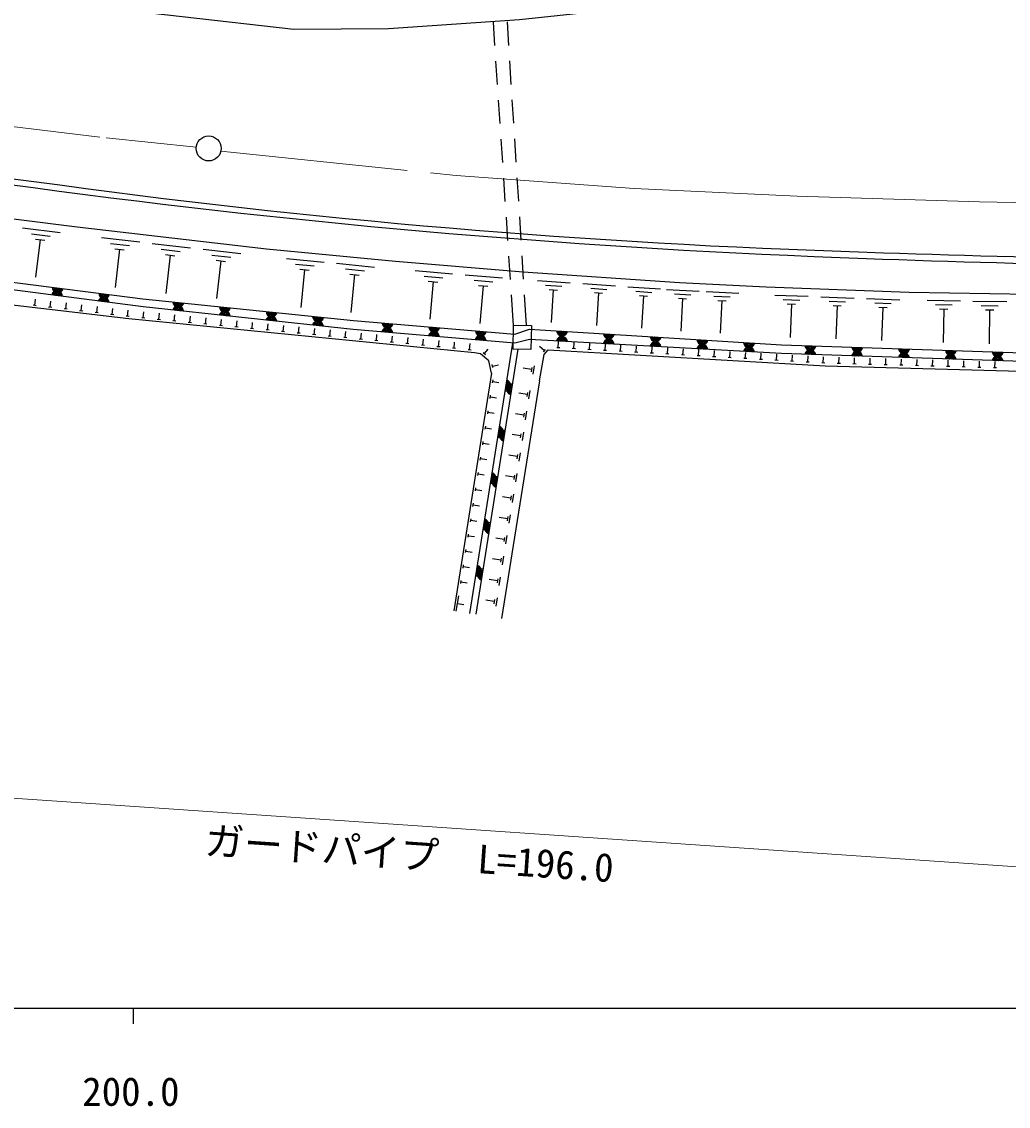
# Model space of a CAD drawing. Units: millimetres, scale not verified. Extents: x 40000 to 680000, y 20000 to 380000.
# Drawn here: x 260850 to 324040, y 198715 to 268170 of the extents above; entities that cross this region are included whole.
import ezdxf
from ezdxf.enums import TextEntityAlignment as Align

# ---------------------------------------------------------------- set-up
doc = ezdxf.new("R2010")
doc.units = ezdxf.units.MM
doc.header["$LTSCALE"] = 1000
doc.linetypes.add('CHAIN', pattern=[18.5, 12, -1.5, 3.5, -1.5])
for name, color, linetype, lineweight in [('M-BGD', 7, 'Continuous', 25), ('M-BMK', 2, 'CHAIN', 13), ('M-BMK-SRVR', 3, 'Continuous', 25), ('M-STR-HTXT', 7, 'Continuous', 13), ('M-TTL-BAND', 7, 'Continuous', 25)]:
    doc.layers.add(name, color=color, linetype=linetype, lineweight=lineweight)
doc.styles.add('ＭＳ ゴシック', font='')
doc.styles.get('ＭＳ ゴシック').set_extended_font_data('MS Gothic')

msp = doc.modelspace()

# ---------------------------------------------------------------- linework, layer by layer
at = {"layer": 'M-BGD'}
for p, q in [((291161, 266636), (291062, 268133)), ((291934, 268151), (292028, 266654)), ((291327, 264142), (291227, 265638)), ((292092, 265656), (292186, 264159)), ((291493, 261647), (291393, 263144)), ((292249, 263161), (292344, 261664)), ((291659, 259153), (291559, 260649)), ((292407, 260666), (292502, 259169)), ((291824, 256658), (291725, 258155)), ((292565, 258171), (292659, 256674)), ((291990, 254164), (291891, 255660)), ((292723, 255676), (292817, 254179)), ((260912, 254971), (263324, 254665)), ((261476, 254593), (262683, 254440)), ((262041, 254215), (261735, 251802)), ((261740, 254253), (262343, 254176)), ((265965, 254349), (268410, 254067)), ((266541, 253973), (267764, 253832)), ((266812, 253632), (267423, 253561)), ((267117, 253597), (266836, 251151)), ((269203, 253976), (271653, 253694)), ((269780, 253599), (271005, 253458)), ((272463, 253600), (274883, 253322)), ((270051, 253257), (270664, 253187)), ((270357, 253222), (270075, 250772)), ((273033, 253228), (274243, 253089)), ((273301, 252891), (273906, 252821)), ((273603, 252856), (273325, 250436)), ((277815, 253008), (280225, 252774)), ((292156, 251669), (292056, 253166)), ((292880, 253181), (292975, 251684)), ((278388, 252648), (279593, 252531)), ((278660, 252318), (279262, 252259)), ((278961, 252288), (278727, 249878)), ((281013, 252697), (283439, 252461)), ((281590, 252335), (282803, 252217)), ((286041, 252227), (288448, 252028)), ((281864, 252002), (282470, 251943)), ((282167, 251973), (281931, 249548)), ((286618, 251876), (287821, 251777)), ((286894, 251551), (287495, 251501)), ((287195, 251526), (286996, 249119)), ((289244, 251962), (291653, 251763)), ((289821, 251611), (291026, 251512)), ((293887, 251593), (295985, 251451)), ((290097, 251285), (290699, 251235)), ((290398, 251260), (290199, 248851)), ((294394, 251295), (295443, 251224)), ((294638, 251015), (295163, 250979)), ((294900, 250997), (294759, 248899)), ((296789, 251396), (298876, 251255)), ((297293, 251100), (298336, 251030)), ((297536, 250822), (298058, 250786)), ((297797, 250804), (297656, 248717)), ((299679, 251201), (301756, 251061)), ((300181, 250906), (301219, 250836)), ((302158, 251022), (304249, 250911)), ((304680, 250888), (306772, 250777)), ((261682, 249997), (261729, 250394)), ((262675, 249880), (262722, 250277)), ((263668, 249763), (263715, 250160)), ((264661, 249646), (264708, 250043)), ((292350, 248743), (292222, 250671)), ((293038, 250686), (293162, 248730)), ((300423, 250629), (300942, 250594)), ((300683, 250612), (300542, 248535)), ((302667, 250733), (303713, 250677)), ((302915, 250458), (303437, 250430)), ((303176, 250444), (303065, 248353)), ((305189, 250599), (306235, 250543)), ((305437, 250323), (305960, 250296)), ((305698, 250310), (305587, 248218)), ((309095, 250663), (311232, 250584)), ((309620, 250376), (310688, 250337)), ((309877, 250099), (310411, 250079)), ((310144, 250089), (310065, 247953)), ((312036, 250554), (314163, 250476)), ((312558, 250269), (313622, 250230)), ((314967, 250446), (317085, 250368)), ((315487, 250162), (316546, 250123)), ((318839, 250328), (320983, 250293)), ((319371, 250051), (320442, 250034)), ((321763, 250281), (323945, 250245)), ((261781, 249985), (261583, 250009)), ((262774, 249868), (262576, 249892)), ((263767, 249751), (263569, 249775)), ((264761, 249634), (264562, 249658)), ((265754, 249517), (265555, 249541)), ((265654, 249529), (265701, 249926)), ((266747, 249400), (266548, 249424)), ((266647, 249412), (266694, 249809)), ((267631, 249296), (267678, 249693)), ((268636, 249196), (268675, 249594)), ((269631, 249099), (269670, 249497)), ((270626, 249002), (270665, 249400)), ((312814, 249993), (313346, 249974)), ((313080, 249983), (313002, 247856)), ((315742, 249888), (316271, 249868)), ((316007, 249878), (315929, 247761)), ((319634, 249779), (320170, 249771)), ((319902, 249775), (319868, 247631)), ((322304, 249999), (323395, 249981)), ((322572, 249722), (323118, 249713)), ((322845, 249717), (322810, 247535)), ((267721, 249285), (267541, 249306)), ((267740, 249283), (267721, 249285)), ((268735, 249186), (268536, 249206)), ((269730, 249089), (269531, 249109)), ((270726, 248992), (270527, 249011)), ((271721, 248895), (271522, 248914)), ((271621, 248904), (271660, 249303)), ((272716, 248798), (272517, 248817)), ((272617, 248807), (272656, 249205)), ((273712, 248700), (273512, 248720)), ((273612, 248710), (273651, 249108)), ((274607, 248613), (274646, 249011)), ((275603, 248516), (275641, 248914)), ((276598, 248419), (276637, 248817)), ((277593, 248321), (277632, 248720)), ((274707, 248603), (274508, 248623)), ((275702, 248506), (275503, 248526)), ((276697, 248409), (276498, 248428)), ((277693, 248312), (277494, 248331)), ((278688, 248215), (278489, 248234)), ((278588, 248224), (278627, 248622)), ((279683, 248117), (279484, 248137)), ((279584, 248127), (279622, 248525)), ((280678, 248020), (280479, 248040)), ((280579, 248030), (280618, 248428)), ((281574, 247933), (281613, 248331)), ((282569, 247836), (282608, 248234)), ((283565, 247738), (283604, 248137)), ((284560, 247641), (284599, 248039)), ((281674, 247923), (281475, 247943)), ((282669, 247826), (282470, 247845)), ((283664, 247729), (283465, 247748)), ((284659, 247632), (284460, 247651)), ((285655, 247534), (285456, 247554)), ((285555, 247544), (285594, 247942)), ((286650, 247437), (286451, 247457)), ((286551, 247447), (286589, 247845)), ((287645, 247340), (287446, 247360)), ((287546, 247350), (287585, 247748)), ((288641, 247243), (288442, 247262)), ((288541, 247253), (288580, 247651)), ((289536, 247155), (289575, 247554)), ((289552, 230280), (292305, 247594)), ((294317, 247113), (294015, 247375)), ((295317, 247283), (295117, 247295)), ((295217, 247289), (295240, 247688)), ((296215, 247231), (296238, 247631)), ((297214, 247174), (297237, 247573)), ((298212, 247116), (298235, 247515)), ((299210, 247058), (299233, 247458)), ((300209, 247001), (300232, 247400)), ((301207, 246943), (301230, 247343)), ((302205, 246886), (302228, 247285)), ((289636, 247146), (289437, 247165)), ((292630, 247197), (289931, 230220)), ((290552, 246838), (290399, 246967)), ((290475, 246903), (290733, 247209)), ((294009, 245179), (294318, 246861)), ((294383, 247188), (294251, 247037)), ((296315, 247226), (296115, 247237)), ((297313, 247168), (297114, 247179)), ((298312, 247110), (298112, 247122)), ((299310, 247053), (299110, 247064)), ((300308, 246995), (300109, 247007)), ((301307, 246937), (301107, 246949)), ((302305, 246880), (302105, 246891)), ((303303, 246822), (303104, 246834)), ((303204, 246828), (303227, 247227)), ((304302, 246765), (304102, 246776)), ((304202, 246770), (304225, 247170)), ((305300, 246707), (305100, 246719)), ((305200, 246713), (305223, 247112)), ((306298, 246649), (306099, 246661)), ((306199, 246655), (306222, 247054)), ((307297, 246592), (307097, 246603)), ((307197, 246598), (307220, 246997)), ((308195, 246540), (308218, 246939)), ((309194, 246482), (309217, 246882)), ((310192, 246425), (310215, 246824)), ((311190, 246367), (311213, 246766)), ((312189, 246309), (312212, 246709)), ((313188, 246278), (313199, 246678)), ((314188, 246251), (314199, 246651)), ((315187, 246223), (315198, 246623)), ((316187, 246196), (316198, 246596)), ((317187, 246168), (317198, 246568)), ((291025, 246018), (290983, 246214)), ((291004, 246116), (291395, 246202)), ((293499, 245893), (292963, 245979)), ((293521, 246027), (293478, 245759)), ((293676, 246140), (293591, 245604)), ((308295, 246534), (308095, 246546)), ((309293, 246477), (309094, 246488)), ((310292, 246419), (310092, 246430)), ((311290, 246361), (311090, 246373)), ((312289, 246304), (312089, 246315)), ((313288, 246275), (313088, 246281)), ((314288, 246248), (314088, 246253)), ((315287, 246220), (315087, 246226)), ((316287, 246193), (316087, 246199)), ((317287, 246166), (317087, 246171)), ((318286, 246138), (318086, 246144)), ((318186, 246141), (318197, 246541)), ((319286, 246111), (319086, 246116)), ((319186, 246113), (319197, 246513)), ((320285, 246083), (320086, 246089)), ((320185, 246086), (320196, 246486)), ((321285, 246056), (321085, 246061)), ((321185, 246059), (321196, 246458)), ((322285, 246028), (322085, 246034)), ((322185, 246031), (322196, 246431)), ((323284, 246001), (323084, 246006)), ((323184, 246004), (323195, 246404)), ((290949, 245665), (288528, 230443)), ((291010, 245034), (291041, 245232)), ((294009, 245179), (291589, 229956)), ((291025, 245133), (291420, 245070)), ((293402, 244546), (293317, 244010)), ((290853, 244047), (290884, 244244)), ((290868, 244146), (291263, 244083)), ((293226, 244299), (292689, 244384)), ((293247, 244433), (293204, 244165)), ((290696, 243059), (290727, 243257)), ((290711, 243158), (291106, 243095)), ((293036, 243107), (292993, 242839)), ((293192, 243220), (293106, 242683)), ((293015, 242973), (292479, 243058)), ((290538, 242072), (290570, 242269)), ((290554, 242170), (290949, 242108)), ((292804, 241646), (292268, 241732)), ((292825, 241781), (292783, 241512)), ((292981, 241893), (292895, 241357)), ((290381, 241084), (290413, 241282)), ((290397, 241183), (290792, 241120)), ((292593, 240320), (292057, 240405)), ((292614, 240454), (292572, 240186)), ((292770, 240567), (292684, 240031)), ((290224, 240096), (290256, 240294)), ((290240, 240195), (290635, 240132)), ((290067, 239109), (290099, 239306)), ((290083, 239208), (290478, 239145)), ((292382, 238994), (291846, 239079)), ((292403, 239128), (292361, 238860)), ((292559, 239241), (292474, 238704)), ((289910, 238121), (289942, 238319)), ((289926, 238220), (290321, 238157)), ((292171, 237667), (291635, 237753)), ((292192, 237801), (292150, 237533)), ((292348, 237914), (292263, 237378)), ((289753, 237134), (289785, 237331)), ((289769, 237232), (290164, 237170)), ((289596, 236146), (289628, 236344)), ((289612, 236245), (290007, 236182)), ((291960, 236341), (291424, 236426)), ((291982, 236475), (291939, 236207)), ((292137, 236588), (292052, 236052)), ((289439, 235159), (289471, 235356)), ((289455, 235257), (289850, 235194)), ((291749, 235015), (291213, 235100)), ((291771, 235149), (291728, 234881)), ((291926, 235262), (291841, 234725)), ((289282, 234171), (289314, 234368)), ((289298, 234270), (289693, 234207)), ((289125, 233183), (289157, 233381)), ((291538, 233688), (291002, 233774)), ((291560, 233822), (291517, 233554)), ((291715, 233935), (291630, 233399)), ((289141, 233282), (289536, 233219)), ((288968, 232196), (289000, 232393)), ((288984, 232294), (289379, 232232)), ((291328, 232362), (290791, 232447)), ((291349, 232496), (291306, 232228)), ((291504, 232609), (291419, 232073)), ((288685, 230418), (288842, 231406)), ((288764, 230912), (289159, 230849)), ((291117, 231036), (290580, 231121)), ((291138, 231170), (291095, 230902)), ((291293, 231282), (291208, 230746))]:
    msp.add_line(p, q, dxfattribs=at)
for points in [[(263986, 269312), (278276, 267685), (284334, 267743), (292742, 268306), (307617, 269915), (321213, 272466), (330086, 274629), (366275, 283570), (397386, 291682)], [(200506, 266247), (215678, 263072), (223772, 261379), (229239, 260278), (232418, 259685), (251234, 256850), (256743, 256004), (264413, 255031), (276533, 253635), (284797, 252832), (292976, 252155), (302977, 251479), (308528, 251184), (317682, 250847), (328022, 250680), (328827, 250595), (332683, 250553), (339294, 250555), (343828, 250598), (348914, 250684), (357813, 250940), (363237, 251111), (368026, 251324), (387150, 252654)], [(192969, 263411), (210420, 259651), (219131, 258064), (243290, 253939), (254713, 252194), (268617, 250420), (282096, 249028), (292445, 248161), (293381, 248485), (309520, 247470), (328202, 246858), (339402, 246750), (352961, 246880), (373226, 247789), (383982, 248493)], [(384019, 247908), (373250, 247299), (352960, 246310), (339416, 246153), (328186, 246297), (309520, 246912), (293364, 247826), (292435, 247583), (282070, 248459), (268624, 249904), (254646, 251724), (243210, 253405), (219018, 257420), (210292, 259009), (192783, 262605)], [(290949, 245665), (290775, 246454), (290237, 246906), (289852, 246973), (267704, 249135), (256423, 250465), (244159, 252045), (221213, 256046), (200521, 259994), (192582, 261739)], [(294318, 246861), (294578, 247159), (312312, 246136), (330311, 245642), (342939, 245633), (360056, 245944), (370264, 246254), (382885, 246916), (384068, 247116)]]:
    msp.add_lwpolyline(points, dxfattribs=at)
msp.add_lwpolyline([(292350, 248743), (293495, 248724), (293469, 247183), (292325, 247202)], close=True, dxfattribs=at)
for centre, radius, start, end in [((341477, 882874), 630011, 257.81242, 262.71939), ((341477, 882874), 630407, 257.81242, 262.71939), ((330363, 751399), 498220, 262.07104, 268.23253), ((333796, 790817), 538135, 262.28839, 267.99296), ((337811, 825332), 572776, 267.7125, 274.39076), ((337082, 840666), 587665, 267.84614, 274.34721), ((263115, 250567), 354, 1.37724, 163.78241), ((263160, 251171), 354, 181.52614, 343.93132), ((263115, 250567), 283, 3.60127, 161.55838), ((263160, 251171), 283, 183.75018, 341.70728), ((263115, 250567), 212, 7.3476, 157.81205), ((263160, 251171), 212, 187.4965, 337.96095), ((263160, 251171), 142, 195.20823, 330.24922), ((263160, 251171), 100, 205.5259, 319.93156), ((266136, 250791), 354, 181.52614, 343.93132), ((266136, 250791), 283, 183.75018, 341.70728), ((266136, 250791), 212, 187.4965, 337.96095), ((266136, 250791), 142, 195.20823, 330.24922), ((266136, 250791), 100, 205.5259, 319.93156), ((263115, 250567), 142, 15.05933, 150.10032), ((263115, 250567), 100, 25.37699, 139.78266), ((266090, 250179), 354, 1.37724, 163.78241), ((266090, 250179), 283, 3.60127, 161.55838), ((266090, 250179), 212, 7.3476, 157.81205), ((266090, 250179), 142, 15.05933, 150.10032), ((266090, 250179), 100, 25.37699, 139.78266), ((270886, 250240), 354, 182.90173, 345.30691), ((270886, 250240), 283, 185.12577, 343.08287), ((270886, 250240), 212, 188.87209, 339.33654), ((270886, 250240), 142, 196.58382, 331.62481), ((270886, 250240), 100, 206.90149, 321.30715), ((270867, 249609), 354, 2.66567, 165.07085), ((270867, 249609), 283, 4.88971, 162.84681), ((270867, 249609), 212, 8.63604, 159.10049), ((270867, 249609), 142, 16.34777, 151.38876), ((270867, 249609), 100, 26.66543, 141.07109), ((273850, 249288), 354, 2.66567, 165.07085), ((273870, 249932), 354, 182.90173, 345.30691), ((273850, 249288), 283, 4.88971, 162.84681), ((273870, 249932), 283, 185.12577, 343.08287), ((273850, 249288), 212, 8.63604, 159.10049), ((273870, 249932), 212, 188.87209, 339.33654), ((273850, 249288), 142, 16.34777, 151.38876), ((273870, 249932), 142, 196.58382, 331.62481), ((273850, 249288), 100, 26.66543, 141.07109), ((273870, 249932), 100, 206.90149, 321.30715), ((276854, 249624), 354, 182.90173, 345.30691), ((276854, 249624), 283, 185.12577, 343.08287), ((276854, 249624), 212, 188.87209, 339.33654), ((276854, 249624), 142, 196.58382, 331.62481), ((276854, 249624), 100, 206.90149, 321.30715), ((276833, 248968), 354, 2.66567, 165.07085), ((276833, 248968), 283, 4.88971, 162.84681), ((276833, 248968), 212, 8.63604, 159.10049), ((276833, 248968), 142, 16.34777, 151.38876), ((276833, 248968), 100, 26.66543, 141.07109), ((279816, 248647), 354, 2.66567, 165.07085), ((279838, 249315), 354, 182.90173, 345.30691), ((279816, 248647), 283, 4.88971, 162.84681), ((279838, 249315), 283, 185.12577, 343.08287), ((279816, 248647), 212, 8.63604, 159.10049), ((279838, 249315), 212, 188.87209, 339.33654), ((279816, 248647), 142, 16.34777, 151.38876), ((279838, 249315), 142, 196.58382, 331.62481), ((279816, 248647), 100, 26.66543, 141.07109), ((279838, 249315), 100, 206.90149, 321.30715), ((284286, 248899), 354, 184.01048, 346.41566), ((284286, 248899), 283, 186.23452, 344.19162), ((284286, 248899), 212, 189.98085, 340.4453), ((284286, 248899), 142, 197.69258, 332.73357), ((284286, 248899), 100, 208.01024, 322.4159), ((284259, 248220), 354, 3.96307, 166.36825), ((284259, 248220), 283, 6.18711, 164.14421), ((284259, 248220), 212, 9.93344, 160.39789), ((284259, 248220), 142, 17.64517, 152.68616), ((284259, 248220), 100, 27.96283, 142.36849), ((287248, 247967), 354, 3.96307, 166.36825), ((287275, 248648), 354, 184.01048, 346.41566), ((287248, 247967), 283, 6.18711, 164.14421), ((287275, 248648), 283, 186.23452, 344.19162), ((287248, 247967), 212, 9.93344, 160.39789), ((287275, 248648), 212, 189.98085, 340.4453), ((287248, 247967), 142, 17.64517, 152.68616), ((287275, 248648), 142, 197.69258, 332.73357), ((287248, 247967), 100, 27.96283, 142.36849), ((287275, 248648), 100, 208.01024, 322.4159), ((290237, 247714), 354, 3.96307, 166.36825), ((290265, 248398), 354, 184.01048, 346.41566), ((290237, 247714), 283, 6.18711, 164.14421), ((290265, 248398), 283, 186.23452, 344.19162), ((290265, 248398), 212, 189.98085, 340.4453), ((290265, 248398), 142, 197.69258, 332.73357), ((290265, 248398), 100, 208.01024, 322.4159), ((295449, 247654), 354, 5.55697, 167.96215), ((295466, 248408), 354, 185.20096, 347.60614), ((295466, 248408), 283, 187.425, 345.3821), ((295466, 248408), 212, 191.17133, 341.63577), ((295466, 248408), 142, 198.88306, 333.92405), ((295466, 248408), 100, 209.20072, 323.60638), ((298460, 248220), 354, 185.20096, 347.60614), ((298460, 248220), 283, 187.425, 345.3821), ((298460, 248220), 212, 191.17133, 341.63577), ((298460, 248220), 142, 198.88306, 333.92405), ((298460, 248220), 100, 209.20072, 323.60638), ((301454, 248031), 354, 185.20096, 347.60614), ((301454, 248031), 283, 187.425, 345.3821), ((301454, 248031), 212, 191.17133, 341.63577), ((301454, 248031), 142, 198.88306, 333.92405), ((301454, 248031), 100, 209.20072, 323.60638), ((290237, 247714), 212, 9.93344, 160.39789), ((290237, 247714), 142, 17.64517, 152.68616), ((290237, 247714), 100, 27.96283, 142.36849), ((295449, 247654), 283, 7.78101, 165.73811), ((295449, 247654), 212, 11.52734, 161.99179), ((295449, 247654), 142, 19.23907, 154.28006), ((295449, 247654), 100, 29.55673, 143.9624), ((298444, 247485), 354, 5.55697, 167.96215), ((298444, 247485), 283, 7.78101, 165.73811), ((298444, 247485), 212, 11.52734, 161.99179), ((298444, 247485), 142, 19.23907, 154.28006), ((298444, 247485), 100, 29.55673, 143.9624), ((301439, 247315), 354, 5.55697, 167.96215), ((301439, 247315), 283, 7.78101, 165.73811), ((301439, 247315), 212, 11.52734, 161.99179), ((301439, 247315), 142, 19.23907, 154.28006), ((301439, 247315), 100, 29.55673, 143.9624), ((304434, 247145), 354, 5.55697, 167.96215), ((304448, 247843), 354, 185.20096, 347.60614), ((304434, 247145), 283, 7.78101, 165.73811), ((304448, 247843), 283, 187.425, 345.3821), ((304434, 247145), 212, 11.52734, 161.99179), ((304448, 247843), 212, 191.17133, 341.63577), ((304434, 247145), 142, 19.23907, 154.28006), ((304448, 247843), 142, 198.88306, 333.92405), ((304448, 247843), 100, 209.20072, 323.60638), ((307429, 246976), 354, 5.55697, 167.96215), ((307442, 247655), 354, 185.20096, 347.60614), ((307442, 247655), 283, 187.425, 345.3821), ((307442, 247655), 212, 191.17133, 341.63577), ((307442, 247655), 142, 198.88306, 333.92405), ((307442, 247655), 100, 209.20072, 323.60638), ((311367, 247464), 354, 186.92177, 349.32695), ((311367, 247464), 283, 189.14581, 347.10291), ((311367, 247464), 212, 192.89213, 343.35658), ((311367, 247464), 142, 200.60386, 335.64485), ((311367, 247464), 100, 210.92152, 325.32719), ((314365, 247366), 354, 186.92177, 349.32695), ((314365, 247366), 283, 189.14581, 347.10291), ((314365, 247366), 212, 192.89213, 343.35658), ((314365, 247366), 142, 200.60386, 335.64485), ((314365, 247366), 100, 210.92152, 325.32719), ((304434, 247145), 100, 29.55673, 143.9624), ((307429, 246976), 283, 7.78101, 165.73811), ((307429, 246976), 212, 11.52734, 161.99179), ((307429, 246976), 142, 19.23907, 154.28006), ((307429, 246976), 100, 29.55673, 143.9624), ((311355, 246797), 354, 6.9107, 169.31588), ((311355, 246797), 283, 9.13474, 167.09184), ((311355, 246797), 212, 12.88106, 163.34551), ((311355, 246797), 142, 20.59279, 155.63378), ((311355, 246797), 100, 30.91046, 145.31612), ((314354, 246698), 354, 6.9107, 169.31588), ((314354, 246698), 283, 9.13474, 167.09184), ((314354, 246698), 212, 12.88106, 163.34551), ((314354, 246698), 142, 20.59279, 155.63378), ((314354, 246698), 100, 30.91046, 145.31612), ((317352, 246600), 354, 6.9107, 169.31588), ((317364, 247267), 354, 186.92177, 349.32695), ((317352, 246600), 283, 9.13474, 167.09184), ((317364, 247267), 283, 189.14581, 347.10291), ((317352, 246600), 212, 12.88106, 163.34551), ((317364, 247267), 212, 192.89213, 343.35658), ((317352, 246600), 142, 20.59279, 155.63378), ((317364, 247267), 142, 200.60386, 335.64485), ((317352, 246600), 100, 30.91046, 145.31612), ((317364, 247267), 100, 210.92152, 325.32719), ((320350, 246501), 354, 6.9107, 169.31588), ((320362, 247169), 354, 186.92177, 349.32695), ((320350, 246501), 283, 9.13474, 167.09184), ((320362, 247169), 283, 189.14581, 347.10291), ((320350, 246501), 212, 12.88106, 163.34551), ((320362, 247169), 212, 192.89213, 343.35658), ((320350, 246501), 142, 20.59279, 155.63378), ((320362, 247169), 142, 200.60386, 335.64485), ((320350, 246501), 100, 30.91046, 145.31612), ((320362, 247169), 100, 210.92152, 325.32719), ((323349, 246402), 354, 6.9107, 169.31588), ((323361, 247071), 354, 186.92177, 349.32695), ((323349, 246402), 283, 9.13474, 167.09184), ((323361, 247071), 283, 189.14581, 347.10291), ((323349, 246402), 212, 12.88106, 163.34551), ((323361, 247071), 212, 192.89213, 343.35658), ((323361, 247071), 142, 200.60386, 335.64485), ((323361, 247071), 100, 210.92152, 325.32719), ((323349, 246402), 142, 20.59279, 155.63378), ((323349, 246402), 100, 30.91046, 145.31612), ((291817, 244871), 354, 269.76228, 72.16746), ((291817, 244871), 283, 271.98632, 69.94342), ((291817, 244871), 212, 275.73265, 66.1971), ((291817, 244871), 142, 283.44438, 58.48537), ((291817, 244871), 100, 293.76204, 48.1677), ((292276, 244626), 354, 89.76228, 252.16746), ((292276, 244626), 283, 91.98632, 249.94342), ((292276, 244626), 212, 95.73265, 246.1971), ((292276, 244626), 142, 103.44438, 238.48537), ((292276, 244626), 100, 113.76204, 228.1677), ((291346, 241908), 354, 269.76228, 72.16746), ((291346, 241908), 283, 271.98632, 69.94342), ((291346, 241908), 212, 275.73265, 66.1971), ((291346, 241908), 142, 283.44438, 58.48537), ((291346, 241908), 100, 293.76204, 48.1677), ((291805, 241663), 354, 89.76228, 252.16746), ((291805, 241663), 283, 91.98632, 249.94342), ((291805, 241663), 212, 95.73265, 246.1971), ((291805, 241663), 142, 103.44438, 238.48537), ((291805, 241663), 100, 113.76204, 228.1677), ((290875, 238946), 354, 269.76228, 72.16746), ((290875, 238946), 283, 271.98632, 69.94342), ((290875, 238946), 212, 275.73265, 66.1971), ((290875, 238946), 142, 283.44438, 58.48537), ((290875, 238946), 100, 293.76204, 48.1677), ((291334, 238700), 354, 89.76228, 252.16746), ((291334, 238700), 283, 91.98632, 249.94342), ((291334, 238700), 212, 95.73265, 246.1971), ((291334, 238700), 142, 103.44438, 238.48537), ((291334, 238700), 100, 113.76204, 228.1677), ((290403, 235983), 354, 269.76228, 72.16746), ((290403, 235983), 283, 271.98632, 69.94342), ((290403, 235983), 212, 275.73265, 66.1971), ((290403, 235983), 142, 283.44438, 58.48537), ((290403, 235983), 100, 293.76204, 48.1677), ((290863, 235737), 354, 89.76228, 252.16746), ((290863, 235737), 283, 91.98632, 249.94342), ((290863, 235737), 212, 95.73265, 246.1971), ((290863, 235737), 142, 103.44438, 238.48537), ((290863, 235737), 100, 113.76204, 228.1677), ((289932, 233020), 354, 269.76228, 72.16746), ((289932, 233020), 283, 271.98632, 69.94342), ((289932, 233020), 212, 275.73265, 66.1971), ((289932, 233020), 142, 283.44438, 58.48537), ((289932, 233020), 100, 293.76204, 48.1677), ((290392, 232774), 354, 89.76228, 252.16746), ((290392, 232774), 283, 91.98632, 249.94342), ((290392, 232774), 212, 95.73265, 246.1971), ((290392, 232774), 142, 103.44438, 238.48537), ((290392, 232774), 100, 113.76204, 228.1677)]:
    msp.add_arc(centre, radius, start, end, dxfattribs=at)
at = {"layer": 'M-BMK'}
for points in [[(175761, 277749), (195029, 273196), (209526, 270197), (219699, 268072), (231422, 265781), (243395, 263823), (253951, 262232), (266257, 260724), (272029, 260138)], [(273605, 259875), (288670, 258324), (300076, 257499), (310516, 257008), (322205, 256633), (333661, 256391), (345801, 256483), (356907, 256791), (368113, 257316), (372354, 257604)]]:
    msp.add_lwpolyline(points, dxfattribs=at)
at = {"layer": 'M-BMK-SRVR'}
msp.add_circle((272825, 260052), 800, dxfattribs=at)
at = {"layer": 'M-STR-HTXT'}
msp.add_line((186445, 223482), (385163, 209913), dxfattribs=at)
at = {"layer": 'M-TTL-BAND'}
for p, q in [((40000, 205000), (579000, 205000)), ((268000, 205000), (268000, 204000))]:
    msp.add_line(p, q, dxfattribs=at)

# ---------------------------------------------------------------- texts
at = {"layer": 'M-STR-HTXT', "style": 'ＭＳ ゴシック'}
msp.add_text('ガードパイプ  L=196.0', height=1833, rotation=356.094, dxfattribs=at).set_placement((285579, 213405), align=Align.BOTTOM_CENTER)
at = {"layer": 'M-TTL-BAND', "style": 'ＭＳ ゴシック'}
msp.add_text('200.0', height=1833, dxfattribs=at).set_placement((267844, 198195), align=Align.BOTTOM_CENTER)

doc.saveas('drawing.dxf')
